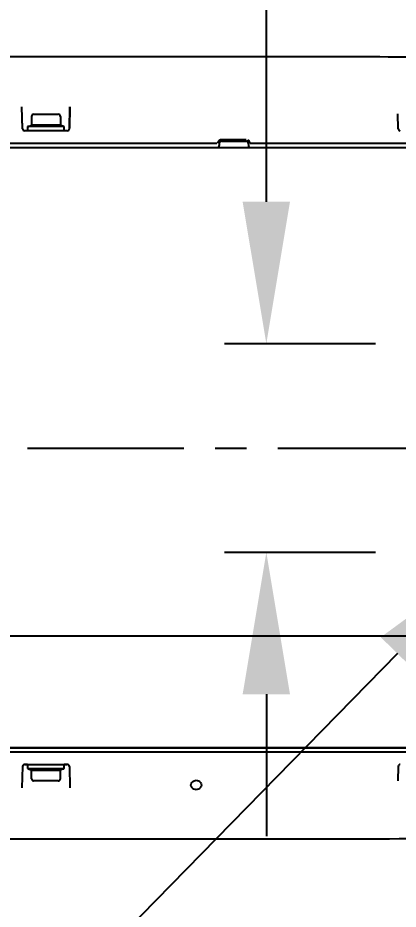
# Model space of a CAD drawing. Header units: millimetres. Extents: x 5828 to 6704, y 123 to 421.
# Drawn here: x 6395.28 to 6399.84, y 174.02 to 184.7 of the extents above; entities that cross this region are included whole.
import ezdxf
from ezdxf import colors
from ezdxf.entities.mleader import LeaderData, LeaderLine
from ezdxf.math import Vec2, Vec3

# ---------------------------------------------------------------- set-up
doc = ezdxf.new("R2010")
doc.units = ezdxf.units.MM
doc.linetypes.add('BANKLINE1', pattern=[5.5, 4, -1.5])
doc.linetypes.add('CENTER', pattern=[0.6, 0.375, -0.075, 0.075, -0.075])
doc.layers.add('00_COMPONENTS', color=7, linetype='BANKLINE1')
doc.layers.add('外形图', color=7, linetype='Continuous')
doc.styles.add('微软雅黑', font='msyh.ttc', dxfattribs={"height": 2.1})
doc.dimstyles.new('尺寸标注_1_20比例', dxfattribs={"dimtxt": 2.1, "dimasz": 1.7, "dimexe": 0.5, "dimexo": 0.4, "dimgap": 0.5, "dimtad": 1, "dimdec": 1, "dimlfac": 20, "dimdsep": 46, "dimtxsty": '微软雅黑', "dimcen": 0.09, "dimadec": 0, "dimazin": 0, "dimtp": 0.01, "dimtm": 0.01, "dimtfac": 1, "dimtdec": 1, "dimtofl": 0, "dimtmove": 0, "dimatfit": 3, "dimfxl": 1, "dimtolj": 1, "dimarcsym": 0})

# ---------------------------------------------------------------- blocks, each defined once
blk = doc.blocks.new('*D1517')
at = {"layer": '00_COMPONENTS', "color": 0, "linetype": 'ByBlock', "lineweight": -2, "ltscale": 20}
for p, q in [((6398.261, 182.495), (6398.261, 188.949)), ((6399.568, 180.795), (6397.761, 180.795)), ((6399.568, 178.295), (6397.761, 178.295)), ((6398.261, 176.595), (6398.261, 174.895))]:
    blk.add_line(p, q, dxfattribs=at)
at = {"layer": '00_COMPONENTS', "color": 0}
for points in [[(6397.977, 182.495), (6398.544, 182.495), (6398.261, 180.795)], [(6398.544, 176.595), (6397.977, 176.595), (6398.261, 178.295)]]:
    blk.add_solid(points, dxfattribs=at)
at = {"layer": 'Defpoints', "color": 0}
for p in [(6399.968, 180.795), (6398.261, 178.295), (6399.968, 178.295)]:
    blk.add_point(p, dxfattribs=at)
at = {"layer": '00_COMPONENTS', "color": 0, "insert": (6396.675, 186.999), "char_height": 2.1, "attachment_point": 5, "rotation": 90, "style": '微软雅黑'}
blk.add_mtext('\\A1;50', dxfattribs=at)

msp = doc.modelspace()

# ---------------------------------------------------------------- linework, layer by layer
at = {"layer": '外形图', "linetype": 'Continuous'}
for p, q in [((6399.6208, 184.2294), (6391.87, 184.2301)), ((6395.34, 183.3768), (6395.3333, 183.6333)), ((6395.3402, 183.3694), (6395.3333, 183.6333)), ((6395.4733, 183.5426), (6395.7683, 183.5426)), ((6395.9015, 183.3694), (6395.9084, 183.6337)), ((6395.9084, 183.6337), (6395.9016, 183.375)), ((6399.8402, 183.3694), (6399.8354, 183.5505)), ((6395.4483, 183.5176), (6395.4483, 183.4124)), ((6395.7933, 183.5176), (6395.7933, 183.4124)), ((6395.8765, 183.3451), (6395.3652, 183.3451)), ((6395.4008, 183.3951), (6395.4008, 183.3451)), ((6395.8408, 183.3951), (6395.4008, 183.3951)), ((6395.8408, 183.3451), (6395.4008, 183.3451)), ((6395.4107, 183.3987), (6395.4483, 183.4124)), ((6395.7933, 183.4124), (6395.4483, 183.4124)), ((6395.831, 183.3987), (6395.7933, 183.4124)), ((6395.8408, 183.3451), (6395.8408, 183.3951)), ((6398.0192, 183.2377), (6397.7219, 183.2377)), ((6384.2951, 183.1451), (6401.1134, 183.1451)), ((6397.6696, 183.1951), (6384.5651, 183.1951)), ((6397.6971, 183.1957), (6397.6965, 183.1694)), ((6397.7221, 183.2201), (6398.0195, 183.2201)), ((6398.0445, 183.1957), (6398.0452, 183.1694)), ((6401.1127, 183.1951), (6398.0685, 183.1951)), ((6392.9851, 177.2951), (6405.7866, 177.2951)), ((6392.9851, 177.2951), (6406.4958, 177.2951)), ((6384.5648, 175.9053), (6401.2452, 175.9053)), ((6384.5804, 175.9553), (6405.8411, 175.9553)), ((6405.8375, 175.9553), (6384.5819, 175.9553)), ((6395.4969, 175.9553), (6395.4958, 175.9553)), ((6395.7458, 175.9553), (6395.7191, 175.9553)), ((6395.7458, 175.9553), (6396.1156, 175.9553)), ((6395.936, 175.9553), (6395.7912, 175.9553)), ((6395.9632, 175.9553), (6396.5956, 175.9553)), ((6396.1156, 175.9553), (6396.0022, 175.9553)), ((6396.7626, 175.9553), (6397.3769, 175.9553)), ((6397.4724, 175.9553), (6399.7704, 175.9553)), ((6395.3995, 175.7553), (6395.3652, 175.7553)), ((6395.3652, 175.7553), (6395.8765, 175.7553)), ((6395.4008, 175.7553), (6395.4008, 175.7053)), ((6395.4008, 175.7553), (6395.8408, 175.7553)), ((6395.8408, 175.7053), (6395.8408, 175.7553)), ((6395.871, 175.7553), (6395.8408, 175.7553)), ((6395.3402, 175.731), (6395.3335, 175.4765)), ((6395.4008, 175.7053), (6395.8408, 175.7053)), ((6395.4107, 175.7017), (6395.4483, 175.688)), ((6395.4483, 175.5828), (6395.4483, 175.688)), ((6395.4483, 175.688), (6395.7933, 175.688)), ((6395.831, 175.7017), (6395.7933, 175.688)), ((6395.7933, 175.5828), (6395.7933, 175.688)), ((6395.9015, 175.731), (6395.9081, 175.4758)), ((6399.8402, 175.731), (6399.8357, 175.5586)), ((6395.7683, 175.5578), (6395.4733, 175.5578)), ((6399.6208, 174.8608), (6391.9706, 174.8601))]:
    msp.add_line(p, q, dxfattribs=at)
at = {"layer": '外形图', "linetype": 'CENTER', "ltscale": 5}
msp.add_line((6380.3981, 179.5451), (6435.2152, 179.5451), dxfattribs=at)
at = {"layer": '外形图', "linetype": 'Continuous'}
for centre, radius, start, end in [((6395.4733, 183.5176), 0.025, 90, 180), ((6395.7683, 183.5176), 0.025, 0, 90), ((6395.3652, 183.3701), 0.025, 181.5, 270), ((6395.4158, 183.3846), 0.015, 110, 135.55634), ((6395.8258, 183.3846), 0.015, 44.44366, 70), ((6395.8765, 183.3701), 0.025, 270, 358.5), ((6399.8652, 183.3701), 0.025, 181.5, 270), ((6399.8652, 183.3701), 0.025, 181.5, 270), ((6397.6715, 183.1701), 0.025, 270, 358.5), ((6397.7221, 183.1951), 0.025, 90, 178.5), ((6398.0195, 183.1951), 0.025, 1.5, 90), ((6398.0702, 183.1701), 0.025, 181.5, 270), ((6395.3652, 175.7303), 0.025, 90, 178.5), ((6395.3652, 175.7303), 0.025, 129.09662, 138.79744), ((6395.8765, 175.7303), 0.025, 1.5, 90), ((6399.8652, 175.7303), 0.025, 90, 178.5), ((6395.4158, 175.7158), 0.015, 224.44366, 250), ((6395.8258, 175.7158), 0.015, 290, 315.55634), ((6395.4733, 175.5828), 0.025, 180, 270), ((6395.7683, 175.5828), 0.025, 270, 0)]:
    msp.add_arc(centre, radius, start, end, dxfattribs=at)
for points, knots in [([(6405.8942, 183.1951), (6404.933, 183.654), (6402.8211, 184.1788), (6400.688, 184.2253), (6399.6208, 184.2294)], [0, 0, 0, 0, 0.4995095, 1, 1, 1, 1]), ([(6397.6876, 183.223), (6397.6847, 183.2197), (6397.68, 183.2116), (6397.6799, 183.2021), (6397.6809, 183.1975)], [0, 0, 0, 0, 0.4834761, 1, 1, 1, 1]), ([(6397.6914, 183.2267), (6397.6908, 183.2261), (6397.6894, 183.2249), (6397.6882, 183.2236), (6397.6876, 183.223)], [0, 0, 0, 0, 0.5021669, 1, 1, 1, 1]), ([(6397.7219, 183.2377), (6397.7164, 183.2377), (6397.7054, 183.2356), (6397.6956, 183.2302), (6397.6914, 183.2267)], [0, 0, 0, 0, 0.4976037, 1, 1, 1, 1]), ([(6398.046, 183.2279), (6398.0438, 183.2276), (6398.0388, 183.2258), (6398.0344, 183.2228), (6398.0319, 183.221)], [0, 0, 0, 0, 0.4170176, 1, 1, 1, 1]), ([(6398.0495, 183.2279), (6398.049, 183.228), (6398.0478, 183.2281), (6398.0466, 183.228), (6398.046, 183.2279)], [0, 0, 0, 0, 0.4810008, 1, 1, 1, 1]), ([(6398.0651, 183.2033), (6398.0632, 183.2086), (6398.061, 183.2179), (6398.0538, 183.2271), (6398.0495, 183.2279)], [0, 0, 0, 0, 0.559556, 1, 1, 1, 1]), ([(6398.0685, 183.1951), (6398.0678, 183.1963), (6398.0666, 183.199), (6398.0656, 183.2018), (6398.0651, 183.2033)], [0, 0, 0, 0, 0.4810021, 1, 1, 1, 1]), ([(6397.3581, 175.5063), (6397.3574, 175.5275), (6397.382, 175.5578), (6397.4118, 175.5648), (6397.4208, 175.5649)], [0, 0, 0, 0, 0.7012012, 1, 1, 1, 1]), ([(6397.4208, 175.5649), (6397.4302, 175.5649), (6397.4605, 175.5586), (6397.4831, 175.5279), (6397.4837, 175.507)], [0, 0, 0, 0, 0.3088183, 1, 1, 1, 1]), ([(6397.4208, 175.4528), (6397.4116, 175.4527), (6397.3823, 175.4572), (6397.3587, 175.4863), (6397.3581, 175.5063)], [0, 0, 0, 0, 0.313785, 1, 1, 1, 1]), ([(6397.4837, 175.507), (6397.4843, 175.4867), (6397.4583, 175.4585), (6397.4297, 175.4528), (6397.4208, 175.4528)], [0, 0, 0, 0, 0.6971909, 1, 1, 1, 1])]:
    msp.add_open_spline(points, degree=3, knots=knots, dxfattribs=at)
msp.add_open_spline([(6401.4804, 174.9084), (6400.8613, 174.8736), (6400.2409, 174.8632), (6399.6208, 174.8608)], degree=3, dxfattribs=at)

# ---------------------------------------------------------------- dimensions: what is measured, and where the dimension line sits
at = {"layer": '00_COMPONENTS', "linetype": 'ByBlock', "ltscale": 20}
dim = msp.add_linear_dim(base=(6398.2608, 178.2951), p1=(6399.9683, 180.7951), p2=(6399.9683, 178.2951), angle=90, dimstyle='尺寸标注_1_20比例', dxfattribs=at)
dim.commit()
dim.dimension.update_dxf_attribs({"geometry": '*D1517', "text_midpoint": (6398.2608, 186.9987), "dimtype": 160})

# ---------------------------------------------------------------- leaders
at = {"layer": '外形图'}
ml = msp.add_multileader_mtext('Standard', dxfattribs=at)
ml.set_content('2×M5{\\A1;\\C256; depth12}', style='微软雅黑')
ml.set_leader_properties()
ml.build(insert=Vec2(0, 0))
ml.multileader.update_dxf_attribs({"text_left_attachment_type": 5, "text_right_attachment_type": 5, "dogleg_length": 0.15, "arrow_head_size": 1.7})
ctx = ml.context
ctx.base_point, ctx.char_height, ctx.arrow_head_size, ctx.landing_gap_size, ctx.plane_origin = Vec3(6372.3077, 169.8249), 2.1, 1.7, 0.3, Vec3(6397.5115, 178.1156)
ctx.left_attachment, ctx.right_attachment, ctx.text_align_type = 5, 5, 2
notes = []
notes.append((ctx, [(0, (1, 1, 0), (6392.7251, 169.8249), (-1, 0), 0.15, [(0, [(6401.0208, 178.2979)], 0, [])])]))
ctx.mtext.insert, ctx.mtext.alignment, ctx.mtext.flow_direction = Vec3(6392.2751, 172.7343), 3, 5
ml = msp.add_multileader_mtext('Standard', dxfattribs=at)
ml.set_content('4×M5{\\A1;\\C256; depth10}', style='微软雅黑')
ml.set_leader_properties()
ml.build(insert=Vec2(0, 0))
ml.multileader.update_dxf_attribs({"text_left_attachment_type": 5, "text_right_attachment_type": 5, "dogleg_length": 0.15, "arrow_head_size": 1.7})
ctx = ml.context
ctx.base_point, ctx.char_height, ctx.arrow_head_size, ctx.landing_gap_size, ctx.plane_origin = Vec3(6384.4905, 166.0719), 2.1, 1.7, 0.3, Vec3(6411.8232, 177.7979)
ctx.left_attachment, ctx.right_attachment, ctx.text_align_type = 5, 5, 2
notes.append((ctx, [(0, (1, 1, 0), (6405.0732, 166.0719), (-1, 0), 0.15, [(0, [(6411.8232, 177.7979)], 0, [])])]))
ctx.mtext.insert, ctx.mtext.alignment, ctx.mtext.flow_direction = Vec3(6404.6232, 168.9812), 3, 5
for ctx, leaders in notes:
    for number, flags, end, landing, length, lines in leaders:
        leader = LeaderData()
        leader.index, (leader.has_last_leader_line, leader.has_dogleg_vector, leader.attachment_direction) = number, flags
        leader.last_leader_point, leader.dogleg_vector, leader.dogleg_length = Vec3(end), Vec3(landing), length
        for number, points, colour, breaks in lines:
            line = LeaderLine()
            line.index, line.vertices, line.color, line.breaks = number, Vec3.list(points), colors.encode_raw_color(colour), breaks
            leader.lines.append(line)
        ctx.leaders.append(leader)

doc.saveas('drawing.dxf')
